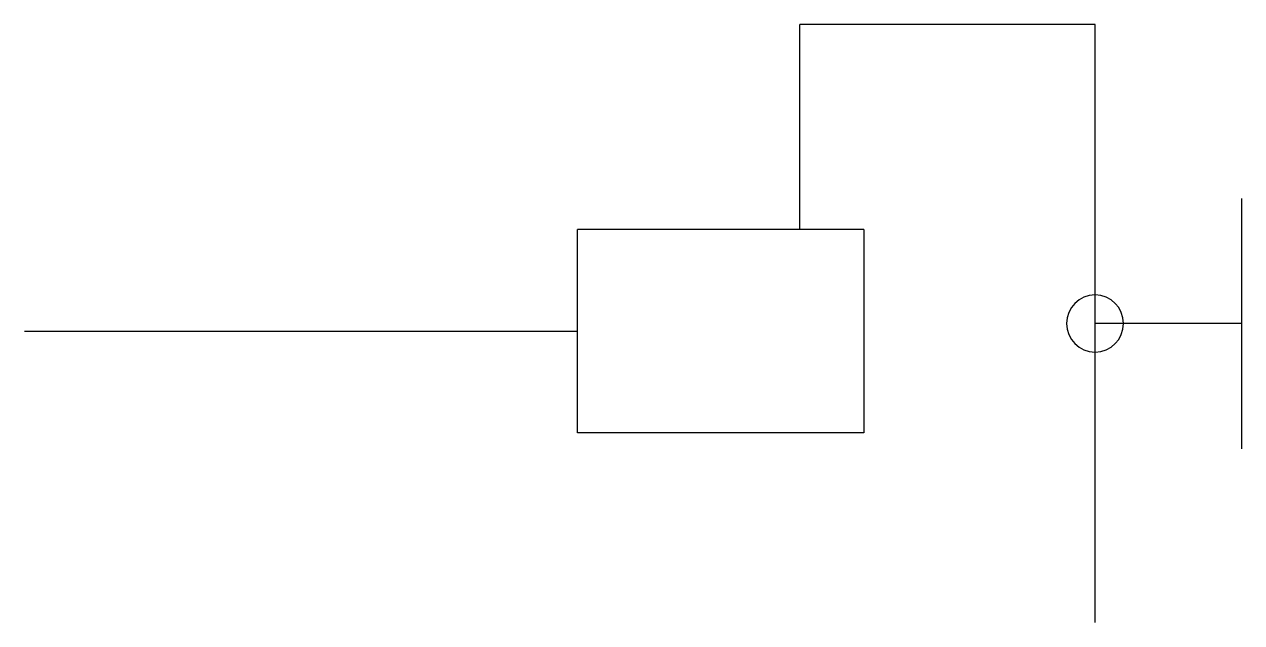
# Model space of a CAD drawing. Header units: metres. Extents: x -20730.6 to -20703.9, y -11881.8 to -11868.7.
import ezdxf

# ---------------------------------------------------------------- set-up
doc = ezdxf.new("R2010")
doc.units = ezdxf.units.M

msp = doc.modelspace()

# ---------------------------------------------------------------- linework, layer by layer
for p, q in [((-20707.11, -11868.69), (-20713.59, -11868.69)), ((-20713.59, -11873.19), (-20713.59, -11868.69)), ((-20707.11, -11881.81), (-20707.11, -11868.69)), ((-20703.9, -11872.51), (-20703.9, -11878)), ((-20712.19, -11873.19), (-20718.47, -11873.19)), ((-20718.47, -11877.65), (-20718.47, -11873.19)), ((-20712.19, -11873.19), (-20712.19, -11877.65)), ((-20703.9, -11875.25), (-20707.11, -11875.25)), ((-20730.6, -11875.42), (-20718.47, -11875.42)), ((-20712.19, -11877.65), (-20718.47, -11877.65))]:
    msp.add_line(p, q)
msp.add_lwpolyline([(-20707.74, -11875.25, 1), (-20706.49, -11875.25, 1)], format="xyb", close=True)

doc.saveas('drawing.dxf')
